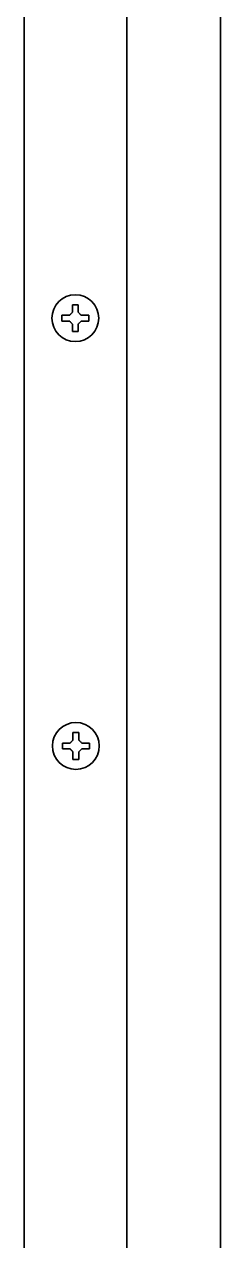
# Model space of a CAD drawing. Extents: x 5987 to 10491, y -672 to 3388.
# Drawn here: x 5998.6 to 6032.1, y 1478.4 to 1686 of the extents above; entities that cross this region are included whole.
import ezdxf

# ---------------------------------------------------------------- set-up
doc = ezdxf.new("R2010")
doc.units = 0
doc.header["$LTSCALE"] = 5
doc.layers.add('1', color=7, linetype='CONTINUOUS', true_color=0xffffff)

msp = doc.modelspace()

# ---------------------------------------------------------------- linework, layer by layer
at = {"layer": '1', "color": 7, "linetype": 'Continuous', "lineweight": 35}
for p, q in [((5998.57, 2073.35), (5998.57, 1373.93)), ((6032.07, 2068.68), (6032.07, 1387.03)), ((6016.07, 2065.03), (6016.07, 1376.53)), ((6004.97, 1635.83), (6004.97, 1636.33)), ((6004.97, 1635.33), (6004.97, 1635.83)), ((6009.57, 1636.33), (6009.57, 1635.83)), ((6009.57, 1635.83), (6009.57, 1635.33)), ((6005.07, 1562.83), (6005.07, 1563.33)), ((6009.67, 1563.33), (6009.67, 1562.83)), ((6005.07, 1562.33), (6005.07, 1562.83)), ((6009.67, 1562.83), (6009.67, 1562.33))]:
    msp.add_line(p, q, dxfattribs=at)
for centre in [(6007.27, 1635.83), (6007.37, 1562.83)]:
    msp.add_circle(centre, 4, dxfattribs=at)
for points in [[(6006.77, 1636.83), (6006.77, 1636.88), (6006.77, 1636.99), (6006.77, 1637.15), (6006.77, 1637.31), (6006.77, 1637.46), (6006.77, 1637.62), (6006.77, 1637.77), (6006.77, 1637.94), (6006.77, 1638.06), (6006.77, 1638.13)], [(6006.77, 1638.13), (6006.94, 1638.13), (6007.27, 1638.13), (6007.61, 1638.13), (6007.77, 1638.13)], [(6006.27, 1636.33), (6006.3, 1636.35), (6006.34, 1636.4), (6006.42, 1636.47), (6006.49, 1636.54), (6006.56, 1636.61), (6006.63, 1636.68), (6006.7, 1636.75), (6006.75, 1636.8), (6006.77, 1636.83)], [(6007.77, 1636.83), (6007.8, 1636.8), (6007.85, 1636.75), (6007.92, 1636.68), (6008, 1636.6), (6008.07, 1636.53), (6008.13, 1636.46), (6008.2, 1636.4), (6008.25, 1636.35), (6008.27, 1636.33)], [(6008.27, 1636.33), (6008.33, 1636.33), (6008.44, 1636.33), (6008.6, 1636.33), (6008.76, 1636.33), (6008.91, 1636.33), (6009.06, 1636.33), (6009.22, 1636.33), (6009.39, 1636.33), (6009.51, 1636.33), (6009.57, 1636.33)], [(6006.27, 1635.33), (6006.22, 1635.33), (6006.11, 1635.33), (6005.95, 1635.33), (6005.79, 1635.33), (6005.63, 1635.33), (6005.48, 1635.33), (6005.33, 1635.33), (6005.16, 1635.33), (6005.04, 1635.33), (6004.97, 1635.33)], [(6006.77, 1634.83), (6006.75, 1634.85), (6006.7, 1634.9), (6006.62, 1634.98), (6006.55, 1635.05), (6006.48, 1635.12), (6006.41, 1635.19), (6006.34, 1635.26), (6006.3, 1635.3), (6006.27, 1635.33)], [(6008.27, 1635.33), (6008.25, 1635.3), (6008.2, 1635.25), (6008.13, 1635.18), (6008.06, 1635.11), (6007.99, 1635.04), (6007.92, 1634.97), (6007.84, 1634.9), (6007.8, 1634.85), (6007.77, 1634.83)], [(6007.77, 1634.83), (6007.77, 1634.77), (6007.77, 1634.66), (6007.77, 1634.5), (6007.77, 1634.34), (6007.77, 1634.19), (6007.77, 1634.04), (6007.77, 1633.88), (6007.77, 1633.71), (6007.77, 1633.59), (6007.77, 1633.53)], [(6007.77, 1633.53), (6007.61, 1633.53), (6007.27, 1633.53), (6006.94, 1633.53), (6006.77, 1633.53)], [(6006.87, 1563.83), (6006.87, 1563.88), (6006.87, 1563.99), (6006.87, 1564.15), (6006.87, 1564.31), (6006.87, 1564.46), (6006.87, 1564.62), (6006.87, 1564.77), (6006.87, 1564.94), (6006.87, 1565.06), (6006.87, 1565.13)], [(6006.87, 1565.13), (6007.04, 1565.13), (6007.37, 1565.13), (6007.71, 1565.13), (6007.87, 1565.13)], [(6006.37, 1563.33), (6006.4, 1563.35), (6006.44, 1563.4), (6006.52, 1563.47), (6006.59, 1563.54), (6006.66, 1563.61), (6006.73, 1563.68), (6006.8, 1563.75), (6006.85, 1563.8), (6006.87, 1563.83)], [(6007.87, 1563.83), (6007.9, 1563.8), (6007.95, 1563.75), (6008.02, 1563.68), (6008.1, 1563.6), (6008.17, 1563.53), (6008.23, 1563.46), (6008.3, 1563.4), (6008.35, 1563.35), (6008.37, 1563.33)], [(6008.37, 1563.33), (6008.43, 1563.33), (6008.54, 1563.33), (6008.7, 1563.33), (6008.86, 1563.33), (6009.01, 1563.33), (6009.16, 1563.33), (6009.32, 1563.33), (6009.49, 1563.33), (6009.61, 1563.33), (6009.67, 1563.33)], [(6006.37, 1562.33), (6006.32, 1562.33), (6006.21, 1562.33), (6006.05, 1562.33), (6005.89, 1562.33), (6005.73, 1562.33), (6005.58, 1562.33), (6005.43, 1562.33), (6005.26, 1562.33), (6005.14, 1562.33), (6005.07, 1562.33)], [(6006.87, 1561.83), (6006.85, 1561.85), (6006.8, 1561.9), (6006.72, 1561.98), (6006.65, 1562.05), (6006.58, 1562.12), (6006.51, 1562.19), (6006.44, 1562.26), (6006.4, 1562.3), (6006.37, 1562.33)], [(6008.37, 1562.33), (6008.35, 1562.3), (6008.3, 1562.25), (6008.23, 1562.18), (6008.16, 1562.11), (6008.09, 1562.04), (6008.02, 1561.97), (6007.94, 1561.9), (6007.9, 1561.85), (6007.87, 1561.83)], [(6007.87, 1561.83), (6007.87, 1561.77), (6007.87, 1561.66), (6007.87, 1561.5), (6007.87, 1561.34), (6007.87, 1561.19), (6007.87, 1561.04), (6007.87, 1560.88), (6007.87, 1560.71), (6007.87, 1560.59), (6007.87, 1560.53)], [(6007.87, 1560.53), (6007.71, 1560.53), (6007.37, 1560.53), (6007.04, 1560.53), (6006.87, 1560.53)]]:
    msp.add_open_spline(points, degree=3, dxfattribs=at)
for points in [[(6007.77, 1638.13), (6007.77, 1637.92), (6007.77, 1637.71), (6007.77, 1637.39), (6007.77, 1637.28), (6007.77, 1637.05), (6007.77, 1636.94), (6007.77, 1636.83)], [(6004.97, 1636.33), (6005.18, 1636.33), (6005.39, 1636.33), (6005.71, 1636.33), (6005.82, 1636.33), (6006.04, 1636.33), (6006.16, 1636.33), (6006.27, 1636.33)], [(6006.77, 1633.53), (6006.77, 1633.73), (6006.77, 1633.94), (6006.77, 1634.26), (6006.77, 1634.37), (6006.77, 1634.6), (6006.77, 1634.71), (6006.77, 1634.83)], [(6009.57, 1635.33), (6009.37, 1635.33), (6009.16, 1635.33), (6008.84, 1635.33), (6008.73, 1635.33), (6008.5, 1635.33), (6008.39, 1635.33), (6008.27, 1635.33)], [(6007.87, 1565.13), (6007.87, 1564.92), (6007.87, 1564.71), (6007.87, 1564.39), (6007.87, 1564.28), (6007.87, 1564.05), (6007.87, 1563.94), (6007.87, 1563.83)], [(6005.07, 1563.33), (6005.28, 1563.33), (6005.49, 1563.33), (6005.81, 1563.33), (6005.92, 1563.33), (6006.14, 1563.33), (6006.26, 1563.33), (6006.37, 1563.33)], [(6006.87, 1560.53), (6006.87, 1560.73), (6006.87, 1560.94), (6006.87, 1561.26), (6006.87, 1561.37), (6006.87, 1561.6), (6006.87, 1561.71), (6006.87, 1561.83)], [(6009.67, 1562.33), (6009.47, 1562.33), (6009.26, 1562.33), (6008.94, 1562.33), (6008.83, 1562.33), (6008.6, 1562.33), (6008.49, 1562.33), (6008.37, 1562.33)]]:
    msp.add_open_spline(points, degree=3, knots=[0, 0, 0, 0, 0.5, 0.5, 0.75, 0.75, 1, 1, 1, 1], dxfattribs=at)

doc.saveas('drawing.dxf')
